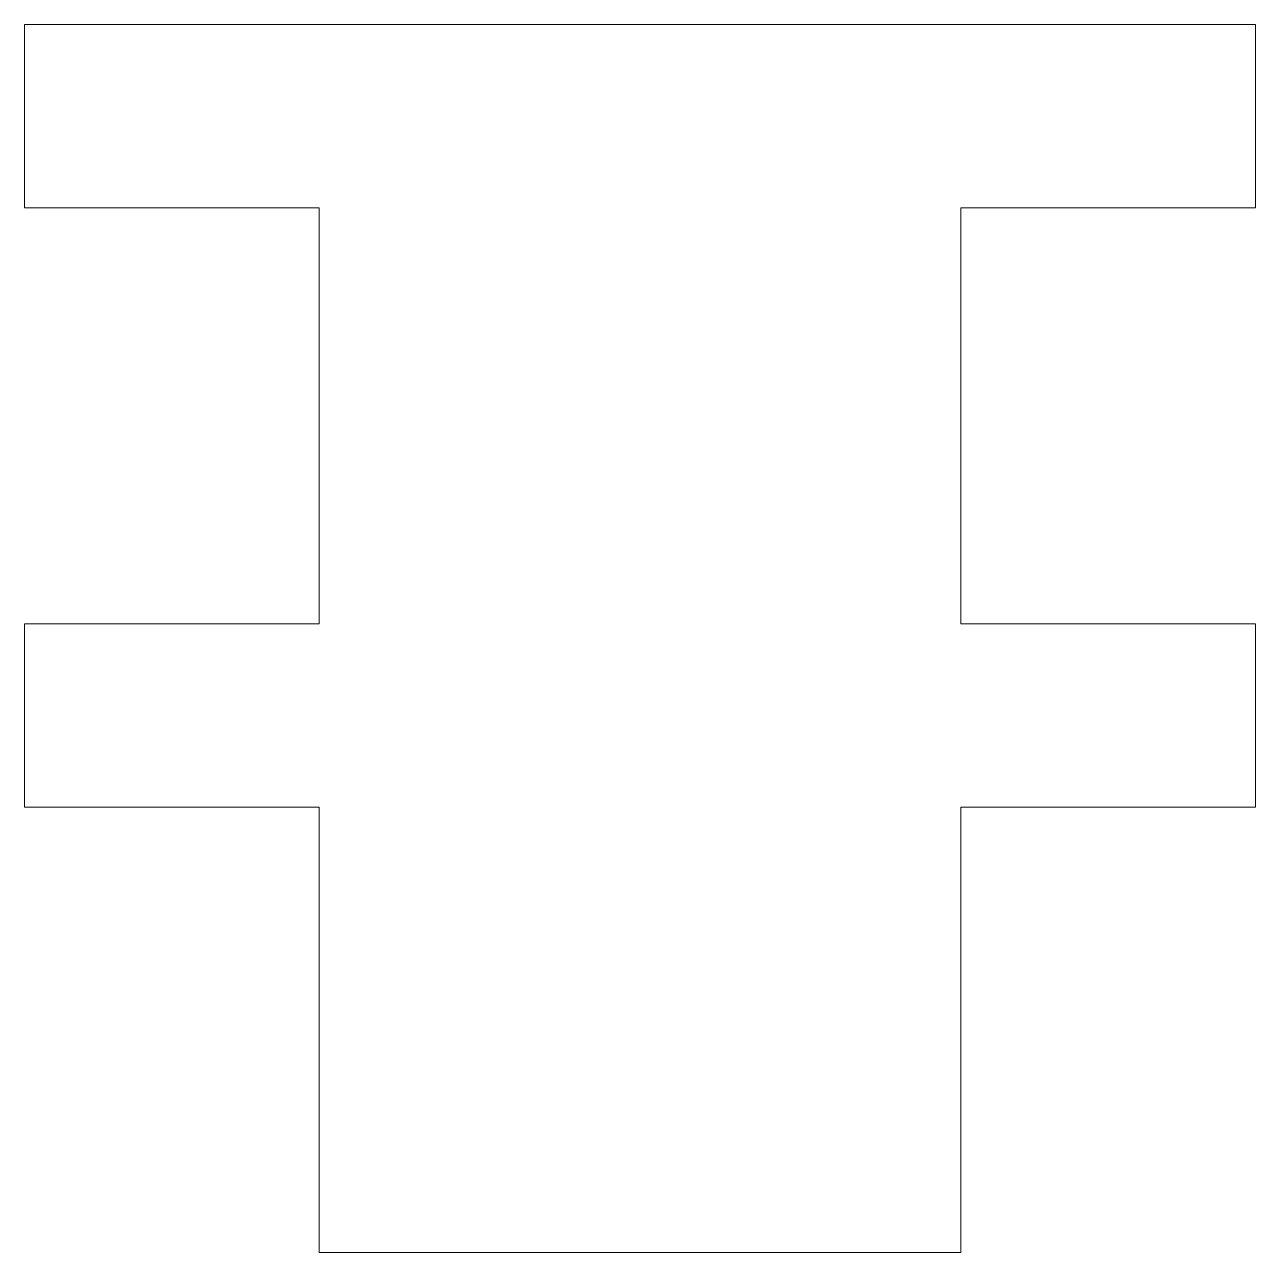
# Model space of a CAD drawing. Header units: millimetres. Extents: x -22.5 to 71.5, y 0 to 93.8.
import ezdxf

# ---------------------------------------------------------------- set-up
doc = ezdxf.new("R2010")
doc.units = ezdxf.units.MM

msp = doc.modelspace()

# ---------------------------------------------------------------- linework, layer by layer
at = {"color": 7, "linetype": 'Continuous', "lineweight": 15}
for p, q in [((71.5, 93.75), (-22.5, 93.75)), ((-22.5, 93.75), (-22.5, 79.75)), ((71.5, 79.75), (71.5, 93.75)), ((-22.5, 79.75), (0, 79.75)), ((0, 79.75), (0, 48)), ((49, 48), (49, 79.75)), ((49, 79.75), (71.5, 79.75)), ((0, 48), (-22.5, 48)), ((-22.5, 48), (-22.5, 34)), ((71.5, 48), (49, 48)), ((71.5, 34), (71.5, 48)), ((-22.5, 34), (0, 34)), ((0, 34), (0, 0)), ((49, 0), (49, 34)), ((49, 34), (71.5, 34)), ((0, 0), (49, 0))]:
    msp.add_line(p, q, dxfattribs=at)

doc.saveas('drawing.dxf')
